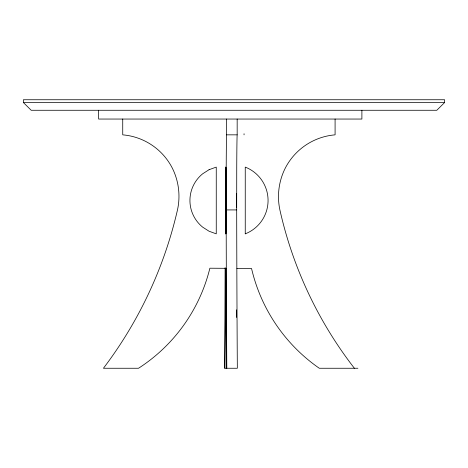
<?xml version="1.0" encoding="UTF-8"?>
<svg xmlns="http://www.w3.org/2000/svg" width="468" height="468" viewBox="0 0 468 468"><rect width="100%" height="100%" fill="white"/><g stroke="black" fill="none" stroke-linecap="round" stroke-linejoin="round"><path stroke-width="0.7" d="M444.6 102.55L436.814 110.272L31.186 110.272L23.4 102.55L23.4 99.742L444.6 99.742L444.6 102.55L23.4 102.55M226.804 368.257A401.626 3.504 -90 0 1 226.155 209.927L226.208 167.263A61.799 0.538 90 0 1 226.635 134.843L237.165 134.843L237.165 119.047M226.155 209.927L236.685 209.927A401.626 3.504 90 0 0 237.334 368.257L224.617 368.257A415.953 3.627 90 0 0 225.108 267.637M357.903 368.257L319.293 368.257A167.626 167.626 0 0 1 251.544 268.492L236.925 268.392M225.962 268.316L209.875 268.211A166.07 166.07 0 0 1 138.528 368.257L103.428 368.257A415.953 415.953 0 0 0 177.495 209.845C180.671 195.536 178.653 180.268 171.879 167.275L171.867 167.257A61.46 61.46 0 0 0 122.733 134.848L122.733 119.047M236.685 209.927L236.738 167.263A61.799 0.538 90 0 1 237.165 134.843M361.893 110.272L361.893 119.047L98.643 119.047L98.643 110.272M335.088 119.047L335.088 134.843A61.799 61.799 0 0 0 285.72 167.263C278.875 180.268 276.787 195.565 279.893 209.927A401.626 401.626 0 0 0 354.393 368.257M244.05 133.737L244.05 134.843M226.635 119.047L226.635 134.843M226.5 368.257A167.626 1.462 -90 0 1 225.909 268.492L225.541 268.211A166.07 1.451 90 0 1 224.921 368.257M236.609 317.468A167.626 1.462 90 0 1 236.574 309.804M236.574 193.36A35.808 0.31 90 0 1 236.574 207.581M225.535 169.691L225.482 173.798A34.31 0.298 -90 0 0 225.482 227.144L225.599 233.842L225.599 167.105L225.535 169.691M209.085 169.691L202.662 173.798A34.31 34.31 0 0 0 202.662 227.144L209.085 231.25L216.257 233.842L216.257 167.105L209.085 169.691M245.25 233.842L245.25 167.105A35.808 35.808 0 0 1 245.25 233.842M225.851 233.842L225.851 167.105A35.808 0.31 -90 0 1 226.05 200.474A35.808 0.31 -90 0 1 225.851 233.842"/></g></svg>
